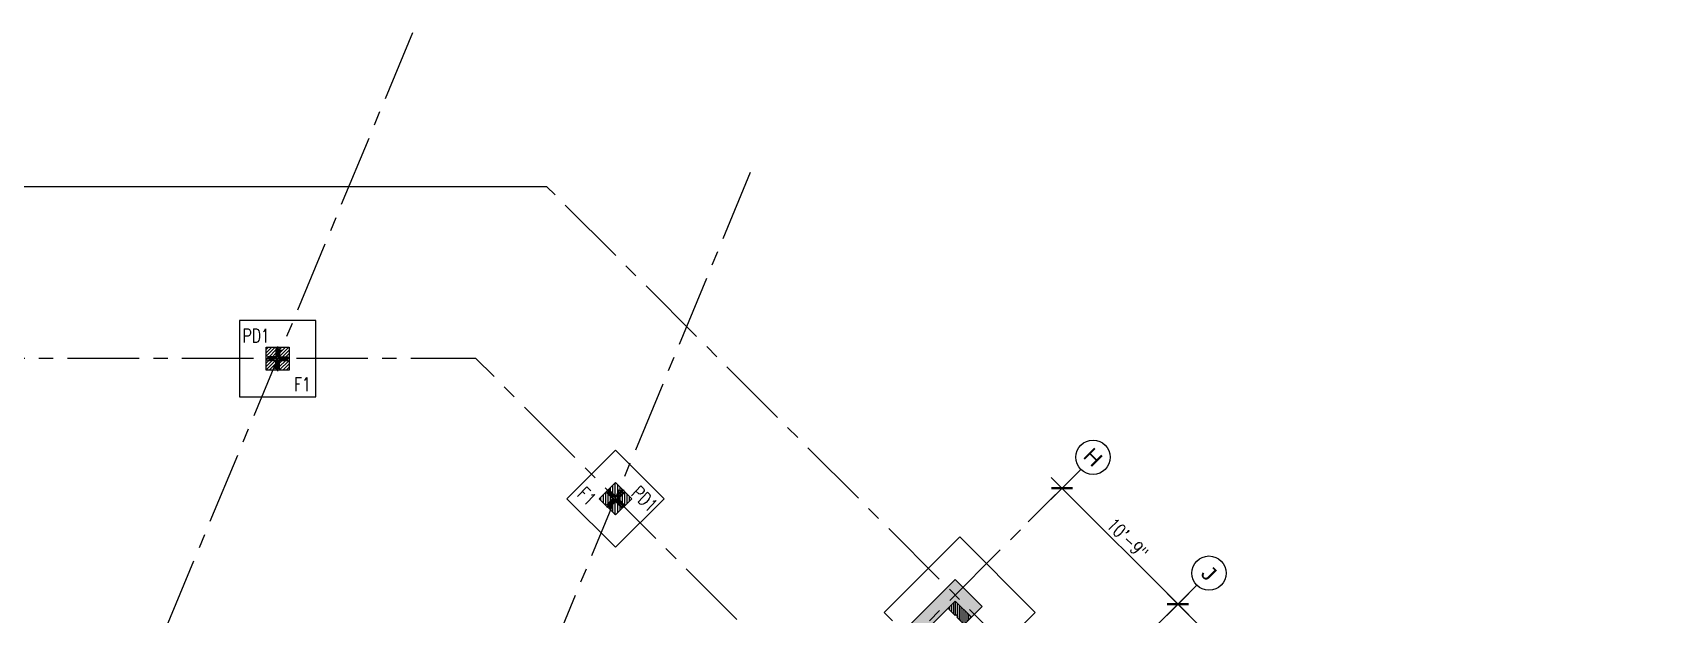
# Model space of a CAD drawing. Header units: inches. Extents: x 41285 to 57578, y -189 to 12305.
# Drawn here: x 56268 to 57554, y 11802 to 12259 of the extents above; entities that cross this region are included whole.
import ezdxf
from ezdxf.enums import TextEntityAlignment as Align

# ---------------------------------------------------------------- set-up
doc = ezdxf.new("R2010")
doc.units = ezdxf.units.IN
doc.header["$LTSCALE"] = 30
doc.header["$MEASUREMENT"] = 0
doc.linetypes.add('CENTER', pattern=[2, 1.25, -0.25, 0.25, -0.25])
doc.linetypes.add('HIDDEN', pattern=[0.375, 0.25, -0.125])
for name, color, linetype in [('A-HATCH RCC', 8, 'Continuous'), ('A-WALL-RAMPED EARTH', 4, 'Continuous'), ('COLUMN', 6, 'Continuous'), ('GC', 3, 'Continuous'), ('Grid line', 1, 'CENTER'), ('GT', 4, 'Continuous'), ('HATCH', 253, 'Continuous'), ('N-DIM-Z', 126, 'Continuous'), ('PB', 3, 'Continuous'), ('S-BEAM', 3, 'HIDDEN'), ('WALL', 7, 'Continuous')]:
    doc.layers.add(name, color=color, linetype=linetype)
doc.styles.add('3-32', font='simplex.shx', dxfattribs={"width": 0.75, "height": 10.6666})
doc.styles.add('dim', font='arial.ttf')
doc.dimstyles.new('3-32', dxfattribs={"dimtxt": 10.666667, "dimasz": 12, "dimexe": 12, "dimexo": 4, "dimgap": 2, "dimtad": 1, "dimdec": 4, "dimzin": 3, "dimdsep": 46, "dimlunit": 4, "dimtxsty": '3-32', "dimblk": 'ARCHTICK', "dimcen": 0.046875, "dimdle": 12, "dimclrd": 1, "dimclre": 1, "dimclrt": 2, "dimadec": 0, "dimazin": 0, "dimtfac": 0.75, "dimtdec": 4, "dimtmove": 2, "dimatfit": 3, "dimldrblk": 'ARCHTICK', "dimfxl": 0, "dimfrac": 1, "dimtolj": 1, "dimtzin": 0, "dimlwd": -1, "dimlwe": -1, "dimarcsym": 0})

# ---------------------------------------------------------------- blocks, each defined once
blk = doc.blocks.new('A$C38451A88')
at = {"layer": 'A-HATCH RCC'}
h = blk.add_hatch(dxfattribs=at)
h.set_pattern_fill('ANSI31', color=1, scale=12)
h.paths.add_polyline_path([(-9, 0), (9, 0), (9, 7), (8, 8), (1, 8), (0.75, 7), (-0.75, 7), (-1, 8), (-8, 8), (-9, 7)])
at = {"layer": 'COLUMN'}
for p, q in [((-9, 7), (-8, 8)), ((-9, 7), (-9, 0)), ((-9, 0), (9, 0)), ((-1, 8), (-8, 8)), ((-0.75, 7), (-1, 8)), ((0.75, 7), (-0.75, 7)), ((0.75, 7), (1, 8)), ((8, 8), (1, 8)), ((8, 8), (9, 7)), ((9, 0), (9, 7))]:
    blk.add_line(p, q, dxfattribs=at)
blk = doc.blocks.new('A$C56BC41D7')
at = {"layer": 'HATCH'}
h = blk.add_hatch(dxfattribs=at)
h.set_pattern_fill('_USER', color=1, scale=0.375, angle=45, style=0, pattern_type=0)
h.set_pattern_definition([(45, (0, 0), (-0.265165, 0.265165), [])])
edge = h.paths.add_edge_path()
edge.add_line((0.5, 6.8), (0.5, 0.8))
edge.add_arc((0.8, 0.8), 0.25, 180, 270)
edge.add_line((0.8, 0.5), (6.8, 0.5))
edge.add_arc((6.8, 0.2), 0.25, 0, 90, ccw=False)
edge.add_line((7, 0.2), (7, 0))
edge.add_line((7, 0), (0, 0))
edge.add_line((0, 0), (0, 7))
edge.add_line((0, 7), (0.2, 7))
edge.add_arc((0.2, 6.8), 0.25, 0, 90, ccw=False)
at = {"layer": 'COLUMN', "color": 4}
blk.add_lwpolyline([(0, 0), (0, 7), (0.2, 7, -0.414214), (0.5, 6.8), (0.5, 0.8, 0.414214), (0.8, 0.5), (6.8, 0.5, -0.414214), (7, 0.2), (7, 0)], format="xyb", close=True, dxfattribs=at)
blk = doc.blocks.new('A$C3C504F40')
at = {"layer": 'HATCH'}
h = blk.add_hatch(dxfattribs=at)
h.set_pattern_fill('_USER', color=1, scale=0.375, angle=45, style=0, pattern_type=0)
h.set_pattern_definition([(45, (-54890.24333, -10014.80784), (-0.265165043, 0.265165043), [])])
h.paths.add_polyline_path([(-3.2, 1), (-5.2, 1), (-5.2, -1), (-3.2, -1)])
h.paths.add_polyline_path([(-3.5, -0.7), (-5, -0.7), (-5, 0.8), (-3.5, 0.8)], flags=16)
h = blk.add_hatch(dxfattribs=at)
h.set_pattern_fill('_USER', color=1, scale=0.375, angle=45, style=0, pattern_type=0)
h.set_pattern_definition([(45, (-54885.99333, -10010.55784), (-0.265165043, 0.265165043), [])])
h.paths.add_polyline_path([(1, 5.3), (-1, 5.3), (-1, 3.3), (1, 3.3)])
h.paths.add_polyline_path([(0.8, 3.5), (-0.8, 3.5), (-0.8, 5), (0.8, 5)], flags=16)
h = blk.add_hatch(dxfattribs=at)
h.set_pattern_fill('_USER', color=1, scale=0.375, angle=45, style=0, pattern_type=0)
h.set_pattern_definition([(45, (-54881.74333, -10014.80784), (-0.265165043, 0.265165043), [])])
h.paths.add_polyline_path([(5.2, 1), (3.2, 1), (3.2, -1), (5.2, -1)])
h.paths.add_polyline_path([(5, -0.7), (3.5, -0.7), (3.5, 0.8), (5, 0.8)], flags=16)
h = blk.add_hatch(dxfattribs=at)
h.set_pattern_fill('_USER', color=1, scale=0.375, angle=45, style=0, pattern_type=0)
h.set_pattern_definition([(45, (-54885.99333, -10019.05784), (-0.265165043, 0.265165043), [])])
h.paths.add_polyline_path([(1, -3.2), (-1, -3.2), (-1, -5.2), (1, -5.2)])
h.paths.add_polyline_path([(0.8, -5), (-0.8, -5), (-0.8, -3.5), (0.8, -3.5)], flags=16)
at = {"layer": 'COLUMN', "color": 4}
for points in [[(-5.2, 1), (-3.2, 1), (-3.2, -1), (-5.2, -1)], [(-5, 0.8), (-3.5, 0.8), (-3.5, -0.7), (-5, -0.7)], [(-1, 5.3), (1, 5.3), (1, 3.3), (-1, 3.3)], [(-0.8, 5), (0.8, 5), (0.8, 3.5), (-0.8, 3.5)], [(3.2, 1), (5.2, 1), (5.2, -1), (3.2, -1)], [(3.5, 0.8), (5, 0.8), (5, -0.7), (3.5, -0.7)], [(-1, -3.2), (1, -3.2), (1, -5.2), (-1, -5.2)], [(-0.8, -3.5), (0.8, -3.5), (0.8, -5), (-0.8, -5)]]:
    blk.add_lwpolyline(points, close=True, dxfattribs=at)
at = {"layer": 'Grid line', "ltscale": 0.25}
for p, q in [((9.5, 0), (-9.5, 0)), ((0, -9.7), (0, 9.7))]:
    blk.add_line(p, q, dxfattribs=at)
at = {"layer": 'Grid line', "color": 4, "xscale": -1}
blk.add_blockref('A$C56BC41D7', (-1, 1), dxfattribs=at)
at = {"layer": 'Grid line', "color": 4}
blk.add_blockref('A$C56BC41D7', (1, 1), dxfattribs=at)
at = {"layer": 'Grid line', "color": 4, "rotation": 180}
blk.add_blockref('A$C56BC41D7', (-1, -1), dxfattribs=at)
at = {"layer": 'Grid line', "color": 4, "xscale": -1, "rotation": 180}
blk.add_blockref('A$C56BC41D7', (1, -1), dxfattribs=at)
blk = doc.blocks.new('_ARCHTICK')
at = {"color": 0, "linetype": 'ByBlock', "const_width": 0.15}
blk.add_lwpolyline([(-0.5, -0.5), (0.5, 0.5)], dxfattribs=at)
blk = doc.blocks.new('*D106')
at = {"layer": 'DEFPOINTS', "color": 0, "transparency": 16777216}
for p in [(57048.4, 11871.5), (57168.9, 11809.7), (57139.6, 11780.3)]:
    blk.add_point(p, dxfattribs=at)
at = {"layer": 'N-DIM-Z', "color": 1, "transparency": 16777216}
for p, q in [((57051.2, 11874.4), (57086.2, 11909.4)), ((57069.2, 11909.4), (57177.4, 11801.2)), ((57142.4, 11783.2), (57177.4, 11818.2))]:
    blk.add_line(p, q, dxfattribs=at)
at = {"layer": 'N-DIM-Z', "color": 1, "transparency": 16777216, "xscale": 12, "yscale": 12, "zscale": 12}
for p, rotation in [((57077.7, 11900.9), 134.9999999999263), ((57168.9, 11809.7), 314.9999999999263)]:
    blk.add_blockref('_ARCHTICK', p, dxfattribs=dict(at, rotation=rotation))
at = {"layer": 'N-DIM-Z', "color": 2, "transparency": 16777216, "insert": (57129.2, 11861.2), "char_height": 10.67, "attachment_point": 5, "rotation": 315, "style": '3-32'}
blk.add_mtext('\\A1;10\'-9"', dxfattribs=at)
blk = doc.blocks.new('*D107')
at = {"layer": 'DEFPOINTS', "color": 0, "transparency": 16777216}
for p in [(57139.6, 11780.3), (57355.6, 11623), (57326.3, 11593.7)]:
    blk.add_point(p, dxfattribs=at)
at = {"layer": 'N-DIM-Z', "color": 1, "transparency": 16777216}
for p, q in [((57142.4, 11783.2), (57177.4, 11818.2)), ((57160.5, 11818.2), (57364.1, 11614.5)), ((57329.1, 11596.5), (57364.1, 11631.5))]:
    blk.add_line(p, q, dxfattribs=at)
at = {"layer": 'N-DIM-Z', "color": 1, "transparency": 16777216, "xscale": 12, "yscale": 12, "zscale": 12}
for p, rotation in [((57168.9, 11809.7), 134.9999999999263), ((57355.6, 11623), 314.9999999999263)]:
    blk.add_blockref('_ARCHTICK', p, dxfattribs=dict(at, rotation=rotation))
at = {"layer": 'N-DIM-Z', "color": 2, "transparency": 16777216, "insert": (57268.2, 11722.2), "char_height": 10.67, "attachment_point": 5, "rotation": 315, "style": '3-32'}
blk.add_mtext('\\A1;22\'-0"', dxfattribs=at)

msp = doc.modelspace()

# ---------------------------------------------------------------- hatches: boundary and pattern name
at = {"layer": 'A-HATCH RCC'}
h = msp.add_hatch(dxfattribs=at)
h.set_pattern_fill('AR-SAND,_O', color=2, scale=1.75, angle=353)
h.set_pattern_definition([(30.5, (0, 3154.7396), (0.30151963, 3.36024233), [0, -2.66, 0, -2.975, 0, -2.84375]), (0.5, (0, 3154.7396), (3.67590676, 4.5245002), [0, -1.435, 0, -2.3975, 0, -0.91875]), (320.5, (-2.1365, 3155.002), (5.41033357, -0.65432772), [0, -0.875, 0, -3.15, 0, -4.1125]), (310.5, (-2.1365, 3155.002), (5.408692, 0.88336295), [0, -0.4375, 0, -2.065, 0, -2.3625])])
edge = h.paths.add_edge_path()
edge.add_line((57006.38535157, 11799.35159886), (57014.87063295, 11807.83688023))
edge.add_line((57014.87063295, 11807.83688023), (56993.65742951, 11829.05008367))
edge.add_line((56993.65742951, 11829.05008367), (56849.40764615, 11684.80030031))
edge.add_line((56849.40764615, 11684.80030031), (56857.89292752, 11676.31501893))
edge.add_line((56857.89292752, 11676.31501893), (56898.19801405, 11716.62010546))
edge.add_arc((56898.55156744, 11716.97365885), 0.5, 134.9999999968, 225.000000008, ccw=False)
edge.add_line((56898.19801405, 11717.32721224), (56899.78900431, 11718.9182025))
edge.add_line((56899.78900431, 11718.9182025), (56896.2534704, 11722.4537364))
edge.add_line((56896.2534704, 11722.4537364), (56894.66248014, 11720.86274615))
edge.add_arc((56894.30892675, 11721.21629954), 0.5, 225, 315, ccw=False)
edge.add_line((56893.95537336, 11720.86274615), (56898.19801405, 11725.10538683))
edge.add_arc((56897.84446066, 11724.75183344), 0.5, -45.0000000003, 45.0000000004, ccw=False)
edge.add_line((56898.19801405, 11724.39828005), (56896.60702379, 11722.80728979))
edge.add_line((56896.60702379, 11722.80728979), (56900.1425577, 11719.27175589))
edge.add_line((56900.1425577, 11719.27175589), (56901.73354796, 11720.86274615))
edge.add_arc((56902.08710135, 11720.50919276), 0.5, 44.9999999887, 134.9999999996, ccw=False)
edge.add_line((56902.44065474, 11720.86274615), (56993.65742951, 11812.07952092))
edge.add_line((56993.65742951, 11812.07952092), (57006.38535157, 11799.35159886))
at = {"layer": 'PB'}
h = msp.add_hatch(dxfattribs=at)
h.set_pattern_fill('ANSI31', color=1, scale=15)
h.paths.add_polyline_path([(56451.62935409, 12011.73785446), (56469.62935409, 12011.73785446), (56469.62935409, 11993.73785446), (56451.62935409, 11993.73785446)])
h = msp.add_hatch(dxfattribs=at)
h.set_pattern_fill('ANSI31', color=1, scale=15, angle=45)
h.paths.add_polyline_path([(56726.41487188, 11905.37381038), (56739.14279394, 11892.64588832), (56726.41487188, 11879.91796625), (56713.68694982, 11892.64588832)])

# ---------------------------------------------------------------- linework, layer by layer
at = {"layer": 'A-WALL-RAMPED EARTH'}
msp.add_lwpolyline([(56857.89292752, 11676.31501893), (56993.65742951, 11812.07952092), (57006.38535157, 11799.35159886), (57014.87063295, 11807.83688023), (56993.65742951, 11829.05008367), (56849.40764615, 11684.80030031)], close=True, dxfattribs=at)
at = {"layer": 'GC'}
for centre in [(57102.1283915, 11925.29312084), (57193.34516627, 11834.07634607)]:
    msp.add_circle(centre, 13.5, dxfattribs=at)
at = {"layer": 'Grid line', "ltscale": 1.5}
for p, q in [((56566.66802606, 12259.23785171), (56270.0911154, 11543.23785171)), ((56832.45354385, 12149.14588556), (56535.87663319, 11433.14588556)), ((57553.92468652, 11256.55490184), (56672.24173665, 12138.23785171)), ((54495.35375123, 12003.23785171), (56616.32290573, 12003.23785171)), ((57458.22658475, 11161.33417269), (56616.32290573, 12003.23785171)), ((57092.82113627, 11915.98586561), (56604.0669701, 11427.23169945)), ((57183.79922473, 11824.53040452), (56695.28374488, 11336.01492467))]:
    msp.add_line(p, q, dxfattribs=at)
at = {"layer": 'Grid line', "linetype": 'ByBlock', "ltscale": 1.5}
msp.add_line((54495.35375123, 12138.23785171), (56672.24173665, 12138.23785171), dxfattribs=at)
at = {"layer": 'HATCH', "color": 6}
for points in [[(56451.62935409, 12011.73785446), (56469.62935409, 12011.73785446), (56469.62935409, 11993.73785446), (56451.62935409, 11993.73785446)], [(56726.41487188, 11905.37381038), (56739.14279394, 11892.64588832), (56726.41487188, 11879.91796625), (56713.68694982, 11892.64588832)]]:
    msp.add_lwpolyline(points, close=True, dxfattribs=at)
at = {"layer": 'PB'}
msp.add_lwpolyline([(56944.33673152, 11796.69994843), (56937.7959938, 11803.24068615), (56997.19296342, 11862.63765577), (57056.58993303, 11803.24068615), (57046.5136614, 11793.16441452)], dxfattribs=at)
at = {"layer": 'S-BEAM', "linetype": 'ByBlock'}
for points in [[(56430.62935409, 11972.73616157), (56490.62935409, 11972.73616157), (56490.62935409, 12032.73616157), (56430.62935409, 12032.73616157)], [(56726.41487188, 11930.8296545), (56764.59863806, 11892.64588832), (56726.41487188, 11854.46212213), (56688.2311057, 11892.64588832)]]:
    msp.add_lwpolyline(points, close=True, dxfattribs=at)

# ---------------------------------------------------------------- block references
at = {"layer": 'HATCH', "color": 1, "xscale": -1, "rotation": 134.9999999998434}
msp.add_blockref('A$C38451A88', (57000.02139054, 11805.71555989), dxfattribs=at)
at = {"layer": 'WALL'}
msp.add_blockref('A$C3C504F40', (56460.63478506, 12002.73616157), dxfattribs=at)
at = {"layer": 'WALL', "rotation": 315.0000000006983}
msp.add_blockref('A$C3C504F40', (56726.41751509, 11892.64085098), dxfattribs=at)

# ---------------------------------------------------------------- texts
at = {"layer": 'GT', "color": 4, "style": 'dim'}
for s, p in [('H', (57102.1283915, 11925.29312084)), ('J', (57193.34516627, 11834.07634607))]:
    msp.add_text(s, height=12, rotation=315.0000000001, dxfattribs=at).set_placement(p, align=Align.MIDDLE_CENTER)
at = {"layer": 'WALL', "color": 3, "char_height": 10.6666, "attachment_point": 5, "style": '3-32'}
for s, insert in [('\\A1;PD1', (56443.6253247, 12020.8440022)), ('\\A1;F1', (56480.09816183, 11982.68385574))]:
    msp.add_mtext(s, dxfattribs=dict(at, insert=insert))
at = {"layer": 'WALL', "color": 3, "char_height": 10.6666, "attachment_point": 5, "rotation": 316.2738816367, "style": '3-32'}
for s, insert in [('\\A1;F1', (56703.89283401, 11894.59694012)), ('\\A1;PD1', (56749.3356407, 11892.48434179))]:
    msp.add_mtext(s, dxfattribs=dict(at, insert=insert))

# ---------------------------------------------------------------- dimensions: what is measured, and where the dimension line sits
at = {"layer": 'N-DIM-Z'}
for base, p1, p2, picture, middle in [((57168.94998232, 11809.68116212), (57048.38177593, 11871.54650527), (57139.5985507, 11780.32973049), '*D106', (57129.2453473, 11861.19330187)), ((57355.62617256, 11623.00497189), (57139.5985507, 11780.32973049), (57326.27474093, 11593.65354026), '*D107', (57268.19182981, 11722.24681937))]:
    dim = msp.add_linear_dim(base=base, p1=p1, p2=p2, angle=134.9999999999, dimstyle='3-32', dxfattribs=at)
    dim.commit()
    dim.dimension.update_dxf_attribs({"geometry": picture, "text_midpoint": middle})

doc.saveas('drawing.dxf')
